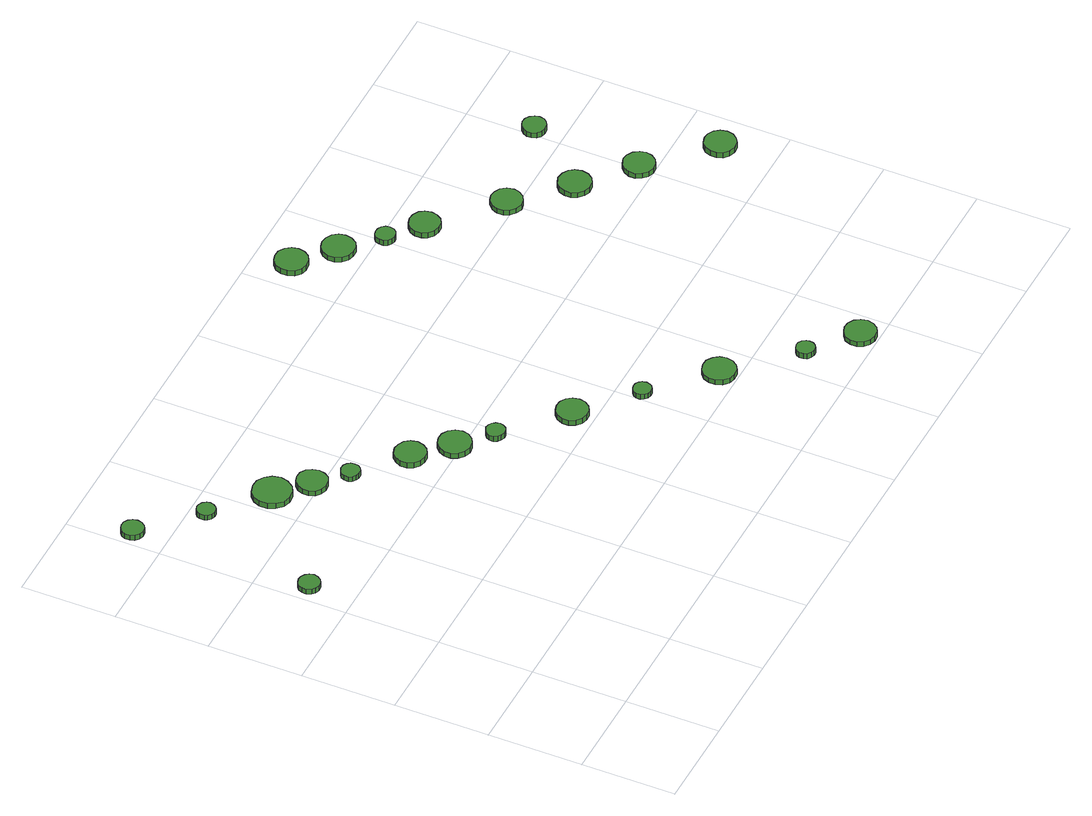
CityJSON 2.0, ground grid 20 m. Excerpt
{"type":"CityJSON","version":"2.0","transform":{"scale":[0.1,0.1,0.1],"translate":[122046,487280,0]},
"CityObjects":{
"tree1":{"type":"SolitaryVegetationObject","attributes":{"function":"something"},"geometry":[{"type":"MultiSurface","lod":"1","boundaries":[[[0,1,2,3,4,5,6,7,8,9,10,11,12,13,14]],[[15,16,17,18,19,20,21,22,23,24,25,26,27,28,29]],[[0,29,28,1]],[[1,28,27,2]],[[2,27,26,3]],[[3,26,25,4]],[[4,25,24,5]],[[5,24,23,6]],[[6,23,22,7]],[[7,22,21,8]],[[8,21,20,9]],[[9,20,19,10]],[[10,19,18,11]],[[11,18,17,12]],[[12,17,16,13]],[[13,16,15,14]],[[14,15,29,0]]]}]},
"tree2":{"type":"SolitaryVegetationObject","attributes":{"function":"something"},"geometry":[{"type":"MultiSurface","lod":"1","boundaries":[[[30,31,32,33,34,35,36,37,38,39,40,41,42,43,44]],[[45,46,47,48,49,50,51,52,53,54,55,56,57,58,59]],[[30,59,58,31]],[[31,58,57,32]],[[32,57,56,33]],[[33,56,55,34]],[[34,55,54,35]],[[35,54,53,36]],[[36,53,52,37]],[[37,52,51,38]],[[38,51,50,39]],[[39,50,49,40]],[[40,49,48,41]],[[41,48,47,42]],[[42,47,46,43]],[[43,46,45,44]],[[44,45,59,30]]]}]},
"tree3":{"type":"SolitaryVegetationObject","attributes":{"function":"something"},"geometry":[{"type":"MultiSurface","lod":"1","boundaries":[[[60,61,62,63,64,65,66,67,68,69,70,71,72,73,74]],[[75,76,77,78,79,80,81,82,83,84,85,86,87,88,89]],[[60,89,88,61]],[[61,88,87,62]],[[62,87,86,63]],[[63,86,85,64]],[[64,85,84,65]],[[65,84,83,66]],[[66,83,82,67]],[[67,82,81,68]],[[68,81,80,69]],[[69,80,79,70]],[[70,79,78,71]],[[71,78,77,72]],[[72,77,76,73]],[[73,76,75,74]],[[74,75,89,60]]]}]},
"tree4":{"type":"SolitaryVegetationObject","attributes":{"function":"something"},"geometry":[{"type":"MultiSurface","lod":"1","boundaries":[[[90,91,92,93,94,95,96,97,98,99,100,101,102,103,104]],[[105,106,107,108,109,110,111,112,113,114,115,116,117,118,119]],[[90,119,118,91]],[[91,118,117,92]],[[92,117,116,93]],[[93,116,115,94]],[[94,115,114,95]],[[95,114,113,96]],[[96,113,112,97]],[[97,112,111,98]],[[98,111,110,99]],[[99,110,109,100]],[[100,109,108,101]],[[101,108,107,102]],[[102,107,106,103]],[[103,106,105,104]],[[104,105,119,90]]]}]},
"tree5":{"type":"SolitaryVegetationObject","attributes":{"function":"something"},"geometry":[{"type":"MultiSurface","lod":"1","boundaries":[[[120,121,122,123,124,125,126,127,128,129,130,131,132,133,134]],[[135,136,137,138,139,140,141,142,143,144,145,146,147,148,149]],[[120,149,148,121]],[[121,148,147,122]],[[122,147,146,123]],[[123,146,145,124]],[[124,145,144,125]],[[125,144,143,126]],[[126,143,142,127]],[[127,142,141,128]],[[128,141,140,129]],[[129,140,139,130]],[[130,139,138,131]],[[131,138,137,132]],[[132,137,136,133]],[[133,136,135,134]],[[134,135,149,120]]]}]},
"tree6":{"type":"SolitaryVegetationObject","attributes":{"function":"something"},"geometry":[{"type":"MultiSurface","lod":"1","boundaries":[[[150,151,152,153,154,155,156,157,158,159,160,161,162,163,164]],[[165,166,167,168,169,170,171,172,173,174,175,176,177,178,179]],[[150,179,178,151]],[[151,178,177,152]],[[152,177,176,153]],[[153,176,175,154]],[[154,175,174,155]],[[155,174,173,156]],[[156,173,172,157]],[[157,172,171,158]],[[158,171,170,159]],[[159,170,169,160]],[[160,169,168,161]],[[161,168,167,162]],[[162,167,166,163]],[[163,166,165,164]],[[164,165,179,150]]]}]},
"tree7":{"type":"SolitaryVegetationObject","attributes":{"function":"something"},"geometry":[{"type":"MultiSurface","lod":"1","boundaries":[[[180,181,182,183,184,185,186,187,188,189,190,191,192,193,194]],[[195,196,197,198,199,200,201,202,203,204,205,206,207,208,209]],[[180,209,208,181]],[[181,208,207,182]],[[182,207,206,183]],[[183,206,205,184]],[[184,205,204,185]],[[185,204,203,186]],[[186,203,202,187]],[[187,202,201,188]],[[188,201,200,189]],[[189,200,199,190]],[[190,199,198,191]],[[191,198,197,192]],[[192,197,196,193]],[[193,196,195,194]],[[194,195,209,180]]]}]},
"tree8":{"type":"SolitaryVegetationObject","attributes":{"function":"something"},"geometry":[{"type":"MultiSurface","lod":"1","boundaries":[[[210,211,212,213,214,215,216,217,218,219,220,221,222,223,224]],[[225,226,227,228,229,230,231,232,233,234,235,236,237,238,239]],[[210,239,238,211]],[[211,238,237,212]],[[212,237,236,213]],[[213,236,235,214]],[[214,235,234,215]],[[215,234,233,216]],[[216,233,232,217]],[[217,232,231,218]],[[218,231,230,219]],[[219,230,229,220]],[[220,229,228,221]],[[221,228,227,222]],[[222,227,226,223]],[[223,226,225,224]],[[224,225,239,210]]]}]},
"tree9":{"type":"SolitaryVegetationObject","attributes":{"function":"something"},"geometry":[{"type":"MultiSurface","lod":"1","boundaries":[[[240,241,242,243,244,245,246,247,248,249,250,251,252,253,254]],[[255,256,257,258,259,260,261,262,263,264,265,266,267,268,269]],[[240,269,268,241]],[[241,268,267,242]],[[242,267,266,243]],[[243,266,265,244]],[[244,265,264,245]],[[245,264,263,246]],[[246,263,262,247]],[[247,262,261,248]],[[248,261,260,249]],[[249,260,259,250]],[[250,259,258,251]],[[251,258,257,252]],[[252,257,256,253]],[[253,256,255,254]],[[254,255,269,240]]]}]},
"tree10":{"type":"SolitaryVegetationObject","attributes":{"function":"something"},"geometry":[{"type":"MultiSurface","lod":"1","boundaries":[[[270,271,272,273,274,275,276,277,278,279,280,281,282,283,284]],[[285,286,287,288,289,290,291,292,293,294,295,296,297,298,299]],[[270,299,298,271]],[[271,298,297,272]],[[272,297,296,273]],[[273,296,295,274]],[[274,295,294,275]],[[275,294,293,276]],[[276,293,292,277]],[[277,292,291,278]],[[278,291,290,279]],[[279,290,289,280]],[[280,289,288,281]],[[281,288,287,282]],[[282,287,286,283]],[[283,286,285,284]],[[284,285,299,270]]]}]},
"tree11":{"type":"SolitaryVegetationObject","attributes":{"function":"something"},"geometry":[{"type":"MultiSurface","lod":"1","boundaries":[[[300,301,302,303,304,305,306,307,308,309,310,311,312,313,314]],[[315,316,317,318,319,320,321,322,323,324,325,326,327,328,329]],[[300,329,328,301]],[[301,328,327,302]],[[302,327,326,303]],[[303,326,325,304]],[[304,325,324,305]],[[305,324,323,306]],[[306,323,322,307]],[[307,322,321,308]],[[308,321,320,309]],[[309,320,319,310]],[[310,319,318,311]],[[311,318,317,312]],[[312,317,316,313]],[[313,316,315,314]],[[314,315,329,300]]]}]},
"tree12":{"type":"SolitaryVegetationObject","attributes":{"function":"something"},"geometry":[{"type":"MultiSurface","lod":"1","boundaries":[[[330,331,332,333,334,335,336,337,338,339,340,341,342,343,344]],[[345,346,347,348,349,350,351,352,353,354,355,356,357,358,359]],[[330,359,358,331]],[[331,358,357,332]],[[332,357,356,333]],[[333,356,355,334]],[[334,355,354,335]],[[335,354,353,336]],[[336,353,352,337]],[[337,352,351,338]],[[338,351,350,339]],[[339,350,349,340]],[[340,349,348,341]],[[341,348,347,342]],[[342,347,346,343]],[[343,346,345,344]],[[344,345,359,330]]]}]},
"tree13":{"type":"SolitaryVegetationObject","attributes":{"function":"something"},"geometry":[{"type":"MultiSurface","lod":"1","boundaries":[[[360,361,362,363,364,365,366,367,368,369,370,371,372,373,374]],[[375,376,377,378,379,380,381,382,383,384,385,386,387,388,389]],[[360,389,388,361]],[[361,388,387,362]],[[362,387,386,363]],[[363,386,385,364]],[[364,385,384,365]],[[365,384,383,366]],[[366,383,382,367]],[[367,382,381,368]],[[368,381,380,369]],[[369,380,379,370]],[[370,379,378,371]],[[371,378,377,372]],[[372,377,376,373]],[[373,376,375,374]],[[374,375,389,360]]]}]},
"tree14":{"type":"SolitaryVegetationObject","attributes":{"function":"something"},"geometry":[{"type":"MultiSurface","lod":"1","boundaries":[[[390,391,392,393,394,395,396,397,398,399,400,401,402,403,404]],[[405,406,407,408,409,410,411,412,413,414,415,416,417,418,419]],[[390,419,418,391]],[[391,418,417,392]],[[392,417,416,393]],[[393,416,415,394]],[[394,415,414,395]],[[395,414,413,396]],[[396,413,412,397]],[[397,412,411,398]],[[398,411,410,399]],[[399,410,409,400]],[[400,409,408,401]],[[401,408,407,402]],[[402,407,406,403]],[[403,406,405,404]],[[404,405,419,390]]]}]},
"tree15":{"type":"SolitaryVegetationObject","attributes":{"function":"something"},"geometry":[{"type":"MultiSurface","lod":"1","boundaries":[[[420,421,422,423,424,425,426,427,428,429,430,431,432,433,434]],[[435,436,437,438,439,440,441,442,443,444,445,446,447,448,449]],[[420,449,448,421]],[[421,448,447,422]],[[422,447,446,423]],[[423,446,445,424]],[[424,445,444,425]],[[425,444,443,426]],[[426,443,442,427]],[[427,442,441,428]],[[428,441,440,429]],[[429,440,439,430]],[[430,439,438,431]],[[431,438,437,432]],[[432,437,436,433]],[[433,436,435,434]],[[434,435,449,420]]]}]},
"tree16":{"type":"SolitaryVegetationObject","attributes":{"function":"something"},"geometry":[{"type":"MultiSurface","lod":"1","boundaries":[[[450,451,452,453,454,455,456,457,458,459,460,461,462,463,464]],[[465,466,467,468,469,470,471,472,473,474,475,476,477,478,479]],[[450,479,478,451]],[[451,478,477,452]],[[452,477,476,453]],[[453,476,475,454]],[[454,475,474,455]],[[455,474,473,456]],[[456,473,472,457]],[[457,472,471,458]],[[458,471,470,459]],[[459,470,469,460]],[[460,469,468,461]],[[461,468,467,462]],[[462,467,466,463]],[[463,466,465,464]],[[464,465,479,450]]]}]},
"tree17":{"type":"SolitaryVegetationObject","attributes":{"function":"something"},"geometry":[{"type":"MultiSurface","lod":"1","boundaries":[[[480,481,482,483,484,485,486,487,488,489,490,491,492,493,494]],[[495,496,497,498,499,500,501,502,503,504,505,506,507,508,509]],[[480,509,508,481]],[[481,508,507,482]],[[482,507,506,483]],[[483,506,505,484]],[[484,505,504,485]],[[485,504,503,486]],[[486,503,502,487]],[[487,502,501,488]],[[488,501,500,489]],[[489,500,499,490]],[[490,499,498,491]],[[491,498,497,492]],[[492,497,496,493]],[[493,496,495,494]],[[494,495,509,480]]]}]},
"tree18":{"type":"SolitaryVegetationObject","attributes":{"function":"something"},"geometry":[{"type":"MultiSurface","lod":"1","boundaries":[[[510,511,512,513,514,515,516,517,518,519,520,521,522,523,524]],[[525,526,527,528,529,530,531,532,533,534,535,536,537,538,539]],[[510,539,538,511]],[[511,538,537,512]],[[512,537,536,513]],[[513,536,535,514]],[[514,535,534,515]],[[515,534,533,516]],[[516,533,532,517]],[[517,532,531,518]],[[518,531,530,519]],[[519,530,529,520]],[[520,529,528,521]],[[521,528,527,522]],[[522,527,526,523]],[[523,526,525,524]],[[524,525,539,510]]]}]},
"tree19":{"type":"SolitaryVegetationObject","attributes":{"function":"something"},"geometry":[{"type":"MultiSurface","lod":"1","boundaries":[[[540,541,542,543,544,545,546,547,548,549,550,551,552,553,554]],[[555,556,557,558,559,560,561,562,563,564,565,566,567,568,569]],[[540,569,568,541]],[[541,568,567,542]],[[542,567,566,543]],[[543,566,565,544]],[[544,565,564,545]],[[545,564,563,546]],[[546,563,562,547]],[[547,562,561,548]],[[548,561,560,549]],[[549,560,559,550]],[[550,559,558,551]],[[551,558,557,552]],[[552,557,556,553]],[[553,556,555,554]],[[554,555,569,540]]]}]},
"tree20":{"type":"SolitaryVegetationObject","attributes":{"function":"something"},"geometry":[{"type":"MultiSurface","lod":"1","boundaries":[[[570,571,572,573,574,575,576,577,578,579,580,581,582,583,584]],[[585,586,587,588,589,590,591,592,593,594,595,596,597,598,599]],[[570,599,598,571]],[[571,598,597,572]],[[572,597,596,573]],[[573,596,595,574]],[[574,595,594,575]],[[575,594,593,576]],[[576,593,592,577]],[[577,592,591,578]],[[578,591,590,579]],[[579,590,589,580]],[[580,589,588,581]],[[581,588,587,582]],[[582,587,586,583]],[[583,586,585,584]],[[584,585,599,570]]]}]},
"tree21":{"type":"SolitaryVegetationObject","attributes":{"function":"something"},"geometry":[{"type":"MultiSurface","lod":"1","boundaries":[[[600,601,602,603,604,605,606,607,608,609,610,611,612,613,614]],[[615,616,617,618,619,620,621,622,623,624,625,626,627,628,629]],[[600,629,628,601]],[[601,628,627,602]],[[602,627,626,603]],[[603,626,625,604]],[[604,625,624,605]],[[605,624,623,606]],[[606,623,622,607]],[[607,622,621,608]],[[608,621,620,609]],[[609,620,619,610]],[[610,619,618,611]],[[611,618,617,612]],[[612,617,616,613]],[[613,616,615,614]],[[614,615,629,600]]]}]},
"tree22":{"type":"SolitaryVegetationObject","attributes":{"function":"something"},"geometry":[{"type":"MultiSurface","lod":"1","boundaries":[[[630,631,632,633,634,635,636,637,638,639,640,641,642,643,644]],[[645,646,647,648,649,650,651,652,653,654,655,656,657,658,659]],[[630,659,658,631]],[[631,658,657,632]],[[632,657,656,633]],[[633,656,655,634]],[[634,655,654,635]],[[635,654,653,636]],[[636,653,652,637]],[[637,652,651,638]],[[638,651,650,639]],[[639,650,649,640]],[[640,649,648,641]],[[641,648,647,642]],[[642,647,646,643]],[[643,646,645,644]],[[644,645,659,630]]]}]},
"tree23":{"type":"SolitaryVegetationObject","attributes":{"function":"something"},"geometry":[{"type":"MultiSurface","lod":"1","boundaries":[[[660,661,662,663,664,665,666,667,668,669,670,671,672,673,674]],[[675,676,677,678,679,680,681,682,683,684,685,686,687,688,689]],[[660,689,688,661]],[[661,688,687,662]],[[662,687,686,663]],[[663,686,685,664]],[[664,685,684,665]],[[665,684,683,666]],[[666,683,682,667]],[[667,682,681,668]],[[668,681,680,669]],[[669,680,679,670]],[[670,679,678,671]],[[671,678,677,672]],[[672,677,676,673]],[[673,676,675,674]],[[674,675,689,660]]]}]}
},
"vertices":[
[58,695,17],[56,704,17],[50,711,17],[42,716,17],[33,717,17],[24,714,17],[17,708,17],[13,699,17],[13,690,17],[17,681,17],[24,675,17],[33,672,17],[42,673,17],[50,678,17],[56,686,17],[56,686,5],[50,678,5],[42,673,5],[33,672,5],[24,675,5],[17,681,5],[13,690,5],[13,699,5],[17,708,5],[24,714,5],[33,717,5],[42,716,5],[50,711,5],[56,704,5],[58,695,5],
[55,1072,16],[53,1081,16],[47,1089,16],[39,1094,16],[29,1095,16],[20,1092,16],[12,1086,16],[8,1077,16],[8,1067,16],[12,1058,16],[20,1051,16],[29,1048,16],[39,1049,16],[47,1054,16],[53,1062,16],[53,1062,4],[47,1054,4],[39,1049,4],[29,1048,4],[20,1051,4],[12,1058,4],[8,1067,4],[8,1077,4],[12,1086,4],[20,1092,4],[29,1095,4],[39,1094,4],[47,1089,4],[53,1081,4],[55,1072,4],
[163,967,14],[161,974,14],[156,981,14],[149,985,14],[141,986,14],[133,983,14],[127,978,14],[124,971,14],[124,962,14],[127,955,14],[133,950,14],[141,947,14],[149,948,14],[156,952,14],[161,959,14],[161,959,2],[156,952,2],[149,948,2],[141,947,2],[133,950,2],[127,955,2],[124,962,2],[124,971,2],[127,978,2],[133,983,2],[141,986,2],[149,985,2],[156,981,2],[161,974,2],[163,967,2],
[284,872,17],[280,889,17],[270,902,17],[256,911,17],[239,912,17],[223,907,17],[211,896,17],[204,881,17],[204,864,17],[211,849,17],[223,837,17],[239,832,17],[256,834,17],[270,842,17],[280,856,17],[280,856,4],[270,842,4],[256,834,4],[239,832,4],[223,837,4],[211,849,4],[204,864,4],[204,881,4],[211,896,4],[223,907,4],[239,912,4],[256,911,4],[270,902,4],[280,889,4],[284,872,4],
[336,815,15],[333,828,15],[326,839,15],[314,846,15],[301,847,15],[288,843,15],[278,834,15],[273,822,15],[273,809,15],[278,796,15],[288,788,15],[301,783,15],[314,785,15],[326,791,15],[333,802,15],[333,802,3],[326,791,3],[314,785,3],[301,783,3],[288,788,3],[278,796,3],[273,809,3],[273,822,3],[278,834,3],[288,843,3],[301,847,3],[314,846,3],[326,839,3],[333,828,3],[336,815,3],
[382,760,15],[381,768,15],[376,775,15],[369,779,15],[360,780,15],[353,777,15],[346,772,15],[343,764,15],[343,756,15],[346,749,15],[353,743,15],[360,741,15],[369,741,15],[376,746,15],[381,752,15],[381,752,3],[376,746,3],[369,741,3],[360,741,3],[353,743,3],[346,749,3],[343,756,3],[343,764,3],[346,772,3],[353,777,3],[360,780,3],[369,779,3],[376,775,3],[381,768,3],[382,760,3],
[490,676,17],[487,690,17],[479,701,17],[467,707,17],[454,709,17],[441,705,17],[431,696,17],[425,683,17],[425,669,17],[431,657,17],[441,648,17],[454,644,17],[467,645,17],[479,652,17],[487,663,17],[487,663,4],[479,652,4],[467,645,4],[454,644,4],[441,648,4],[431,657,4],[425,669,4],[425,683,4],[431,696,4],[441,705,4],[454,709,4],[467,707,4],[479,701,4],[487,690,4],[490,676,4],
[556,611,16],[553,625,16],[544,637,16],[532,644,16],[518,645,16],[504,641,16],[494,631,16],[488,618,16],[488,604,16],[494,591,16],[504,582,16],[518,577,16],[532,579,16],[544,586,16],[553,597,16],[553,597,3],[544,586,3],[532,579,3],[518,577,3],[504,582,3],[494,591,3],[488,604,3],[488,618,3],[494,631,3],[504,641,3],[518,645,3],[532,644,3],[544,637,3],[553,625,3],[556,611,3],
[608,555,15],[606,563,15],[601,570,15],[594,574,15],[586,575,15],[578,572,15],[572,567,15],[568,559,15],[568,551,15],[572,543,15],[578,538,15],[586,535,15],[594,536,15],[601,540,15],[606,547,15],[606,547,2],[601,540,2],[594,536,2],[586,535,2],[578,538,2],[572,543,2],[568,551,2],[568,559,2],[572,567,2],[578,572,2],[586,575,2],[594,574,2],[601,570,2],[606,563,2],[608,555,2],
[737,445,15],[734,459,15],[726,470,15],[714,477,15],[701,478,15],[688,474,15],[678,465,15],[672,452,15],[672,439,15],[678,426,15],[688,417,15],[701,413,15],[714,414,15],[726,421,15],[734,432,15],[734,432,2],[726,421,2],[714,414,2],[701,413,2],[688,417,2],[678,426,2],[672,439,2],[672,452,2],[678,465,2],[688,474,2],[701,478,2],[714,477,2],[726,470,2],[734,459,2],[737,445,2],
[837,349,14],[835,357,14],[831,363,14],[824,367,14],[816,368,14],[809,365,14],[803,360,14],[799,353,14],[799,345,14],[803,338,14],[809,332,14],[816,330,14],[824,331,14],[831,335,14],[835,341,14],[835,341,2],[831,335,2],[824,331,2],[816,330,2],[809,332,2],[803,338,2],[799,345,2],[799,353,2],[803,360,2],[809,365,2],[816,368,2],[824,367,2],[831,363,2],[835,357,2],[837,349,2],
[967,238,14],[964,252,14],[956,263,14],[944,271,14],[929,272,14],[916,268,14],[905,258,14],[900,245,14],[900,231,14],[905,218,14],[916,208,14],[929,204,14],[944,205,14],[956,213,14],[964,224,14],[964,224,2],[956,213,2],[944,205,2],[929,204,2],[916,208,2],[905,218,2],[900,231,2],[900,245,2],[905,258,2],[916,268,2],[929,272,2],[944,271,2],[956,263,2],[964,252,2],[967,238,2],
[1078,113,15],[1077,120,15],[1072,127,15],[1065,131,15],[1057,132,15],[1049,129,15],[1043,124,15],[1040,117,15],[1040,109,15],[1043,101,15],[1049,96,15],[1057,93,15],[1065,94,15],[1072,98,15],[1077,105,15],[1077,105,2],[1072,98,2],[1065,94,2],[1057,93,2],[1049,96,2],[1043,101,2],[1040,109,2],[1040,117,2],[1043,124,2],[1049,129,2],[1057,132,2],[1065,131,2],[1072,127,2],[1077,120,2],[1078,113,2],
[1180,36,15],[1177,50,15],[1169,61,15],[1157,68,15],[1143,69,15],[1131,65,15],[1120,56,15],[1115,43,15],[1115,29,15],[1120,17,15],[1131,8,15],[1143,4,15],[1157,5,15],[1169,12,15],[1177,23,15],[1177,23,3],[1169,12,3],[1157,5,3],[1143,4,3],[1131,8,3],[1120,17,3],[1115,29,3],[1115,43,3],[1120,56,3],[1131,65,3],[1143,69,3],[1157,68,3],[1169,61,3],[1177,50,3],[1180,36,3],
[898,1123,14],[895,1137,14],[887,1148,14],[875,1156,14],[860,1157,14],[847,1153,14],[836,1143,14],[831,1130,14],[831,1116,14],[836,1103,14],[847,1093,14],[860,1089,14],[875,1091,14],[887,1098,14],[895,1109,14],[895,1109,1],[887,1098,1],[875,1091,1],[860,1089,1],[847,1093,1],[836,1103,1],[831,1116,1],[831,1130,1],[836,1143,1],[847,1153,1],[860,1157,1],[875,1156,1],[887,1148,1],[895,1137,1],[898,1123,1],
[972,1057,14],[969,1071,14],[961,1082,14],[948,1089,14],[934,1091,14],[921,1087,14],[910,1077,14],[904,1064,14],[904,1050,14],[910,1037,14],[921,1027,14],[934,1023,14],[948,1024,14],[961,1031,14],[969,1043,14],[969,1043,2],[961,1031,2],[948,1024,2],[934,1023,2],[921,1027,2],[910,1037,2],[904,1050,2],[904,1064,2],[910,1077,2],[921,1087,2],[934,1091,2],[948,1089,2],[961,1082,2],[969,1071,2],[972,1057,2],
[1030,990,14],[1028,998,14],[1023,1005,14],[1015,1009,14],[1007,1010,14],[999,1008,14],[992,1002,14],[989,994,14],[989,985,14],[992,977,14],[999,972,14],[1007,969,14],[1015,970,14],[1023,974,14],[1028,981,14],[1028,981,1],[1023,974,1],[1015,970,1],[1007,969,1],[999,972,1],[992,977,1],[989,985,1],[989,994,1],[992,1002,1],[999,1008,1],[1007,1010,1],[1015,1009,1],[1023,1005,1],[1028,998,1],[1030,990,1],
[1103,935,14],[1100,948,14],[1093,958,14],[1081,965,14],[1068,966,14],[1055,962,14],[1045,953,14],[1040,941,14],[1040,928,14],[1045,916,14],[1055,907,14],[1068,903,14],[1081,904,14],[1093,911,14],[1100,922,14],[1100,922,1],[1093,911,1],[1081,904,1],[1068,903,1],[1055,907,1],[1045,916,1],[1040,928,1],[1040,941,1],[1045,953,1],[1055,962,1],[1068,966,1],[1081,965,1],[1093,958,1],[1100,948,1],[1103,935,1],
[1230,818,15],[1227,832,15],[1219,843,15],[1207,849,15],[1194,851,15],[1181,847,15],[1171,837,15],[1165,825,15],[1165,811,15],[1171,799,15],[1181,790,15],[1194,785,15],[1207,787,15],[1219,794,15],[1227,805,15],[1227,805,3],[1219,794,3],[1207,787,3],[1194,785,3],[1181,790,3],[1171,799,3],[1165,811,3],[1165,825,3],[1171,837,3],[1181,847,3],[1194,851,3],[1207,849,3],[1219,843,3],[1227,832,3],[1230,818,3],
[1334,721,15],[1331,735,15],[1323,746,15],[1311,753,15],[1296,755,15],[1283,750,15],[1272,741,15],[1267,728,15],[1267,714,15],[1272,701,15],[1283,691,15],[1296,687,15],[1311,688,15],[1323,695,15],[1331,707,15],[1331,707,3],[1323,695,3],[1311,688,3],[1296,687,3],[1283,691,3],[1272,701,3],[1267,714,3],[1267,728,3],[1272,741,3],[1283,750,3],[1296,755,3],[1311,753,3],[1323,746,3],[1331,735,3],[1334,721,3],
[1435,631,15],[1432,644,15],[1424,655,15],[1412,662,15],[1399,664,15],[1386,659,15],[1376,650,15],[1370,638,15],[1370,624,15],[1376,612,15],[1386,603,15],[1399,598,15],[1412,600,15],[1424,607,15],[1432,618,15],[1432,618,3],[1424,607,3],[1412,600,3],[1399,598,3],[1386,603,3],[1376,612,3],[1370,624,3],[1370,638,3],[1376,650,3],[1386,659,3],[1399,664,3],[1412,662,3],[1424,655,3],[1432,644,3],[1435,631,3],
[1439,861,16],[1437,871,16],[1430,880,16],[1422,885,16],[1411,886,16],[1402,883,16],[1394,876,16],[1390,866,16],[1390,856,16],[1394,847,16],[1402,840,16],[1411,837,16],[1422,838,16],[1430,843,16],[1437,851,16],[1437,851,3],[1430,843,3],[1422,838,3],[1411,837,3],[1402,840,3],[1394,847,3],[1390,856,3],[1390,866,3],[1394,876,3],[1402,883,3],[1411,886,3],[1422,885,3],[1430,880,3],[1437,871,3],[1439,861,3],
[1559,516,13],[1556,529,13],[1548,540,13],[1536,547,13],[1523,548,13],[1510,544,13],[1499,535,13],[1494,522,13],[1494,509,13],[1499,496,13],[1510,487,13],[1523,483,13],[1536,484,13],[1548,491,13],[1556,502,13],[1556,502,0],[1548,491,0],[1536,484,0],[1523,483,0],[1510,487,0],[1499,496,0],[1494,509,0],[1494,522,0],[1499,535,0],[1510,544,0],[1523,548,0],[1536,547,0],[1548,540,0],[1556,529,0],[1559,516,0]
]}
